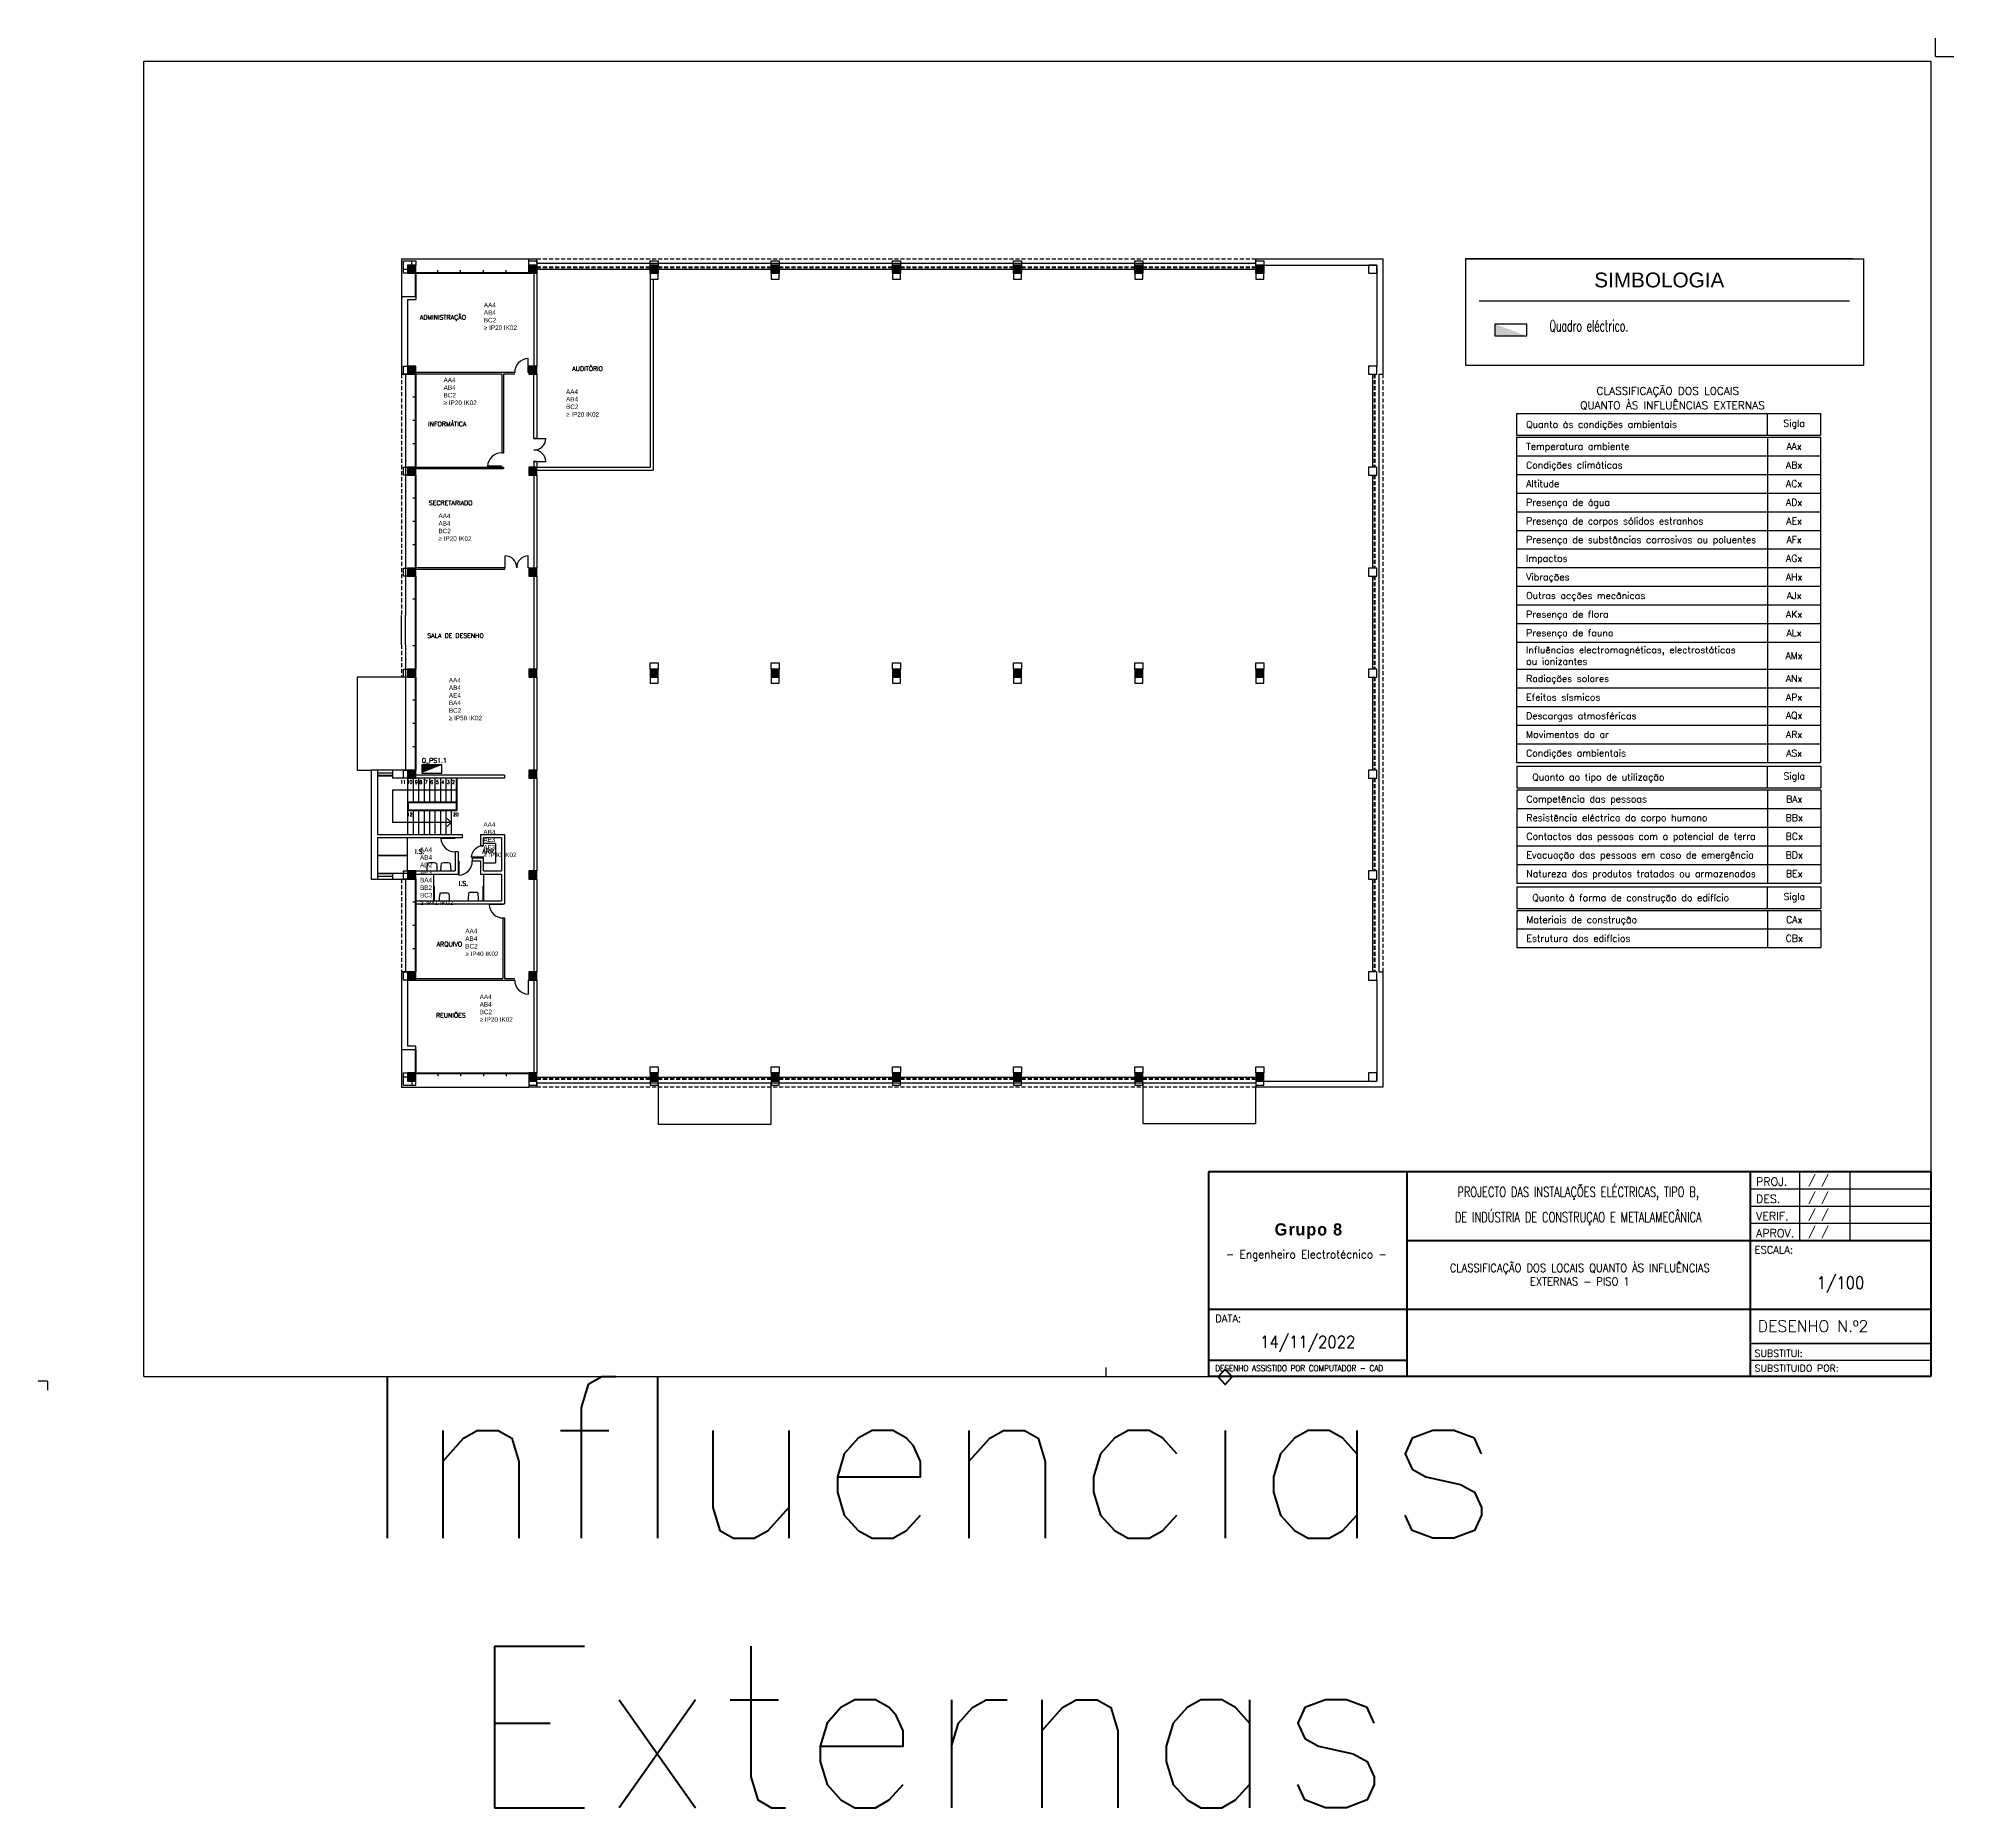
# Model space of a CAD drawing. Extents: x -9 to 600, y -23 to 65.
# Drawn here: x 119.8 to 214.6, y -23 to 64.6 of the extents above; entities that cross this region are included whole.
import ezdxf
from ezdxf.enums import TextEntityAlignment as Align

# ---------------------------------------------------------------- set-up
doc = ezdxf.new("R2010")
doc.units = 0
doc.header["$LTSCALE"] = 0.8
doc.header["$MEASUREMENT"] = 0
doc.linetypes.add('HIDDEN', pattern=[0.375, 0.25, -0.125])
doc.layers.get('0').update_dxf_attribs({"color": 3, "linetype": 'CONTINUOUS'})
for name, color, linetype in [('Classificação influências externas', 6, 'CONTINUOUS'), ('Desenho base', 7, 'CONTINUOUS'), ('LEGENDA', 1, 'CONTINUOUS'), ('Quadros', 170, 'CONTINUOUS')]:
    doc.layers.add(name, color=color, linetype=linetype)
doc.styles.add('ARIAL', font='arial.ttf')
doc.styles.add('PEN', font='ROMANS.SHX', dxfattribs={"width": 0.7, "height": 1})
doc.styles.add('ROMANS', font='romans', dxfattribs={"width": 0.9})
doc.styles.get("Standard").update_dxf_attribs({"font": 'ROMANS'})

# ---------------------------------------------------------------- blocks, each defined once
blk = doc.blocks.new('PE')
for p, q in [((0, 0), (5, 0)), ((5, 0), (5, 100))]:
    blk.add_line(p, q)
blk.add_arc((0, 0), 100, 0, 87.134)
blk = doc.blocks.new('PD')
for p, q in [((-5, 0), (-5, 100)), ((0, 0), (-5, 0))]:
    blk.add_line(p, q)
blk.add_arc((0, 0), 100, 92.866, 180)
blk = doc.blocks.new('*X13')
at = {"color": 0}
for p, q in [((15.8, 29.801), (16.199, 30.2)), ((15.8, 29.871), (16.129, 30.2)), ((15.8, 29.942), (16.058, 30.2)), ((15.8, 30.013), (15.987, 30.2)), ((15.8, 30.084), (15.916, 30.2)), ((15.8, 30.154), (15.846, 30.2)), ((15.87, 29.8), (16.2, 30.13)), ((15.941, 29.8), (16.2, 30.059)), ((16.011, 29.8), (16.2, 29.989)), ((16.082, 29.8), (16.2, 29.918)), ((16.153, 29.8), (16.2, 29.847))]:
    blk.add_line(p, q, dxfattribs=at)
blk = doc.blocks.new('QUAD')
for p, q in [((0, 0), (0, 0.4)), ((0, 0.4), (1, 0.4)), ((1, 0), (0, 0)), ((1, 0.4), (1, 0))]:
    blk.add_line(p, q)
blk.add_solid([(0, 0.4), (1, 0.4), (1, 0), (1, 0.4)])
blk = doc.blocks.new('Folha A3')
at = {"color": 0}
for p, q in [((412, 289), (412, 293)), ((412, 289), (416, 289)), ((21, 288), (411, 288)), ((21, 1), (21, 288)), ((411, 288), (411, 1)), ((0, 0), (-2, 0)), ((0, 0), (0, -2)), ((21, 1), (411, 1)), ((231, 3), (231, 1))]:
    blk.add_line(p, q, dxfattribs=at)

msp = doc.modelspace()

# ---------------------------------------------------------------- linework, layer by layer
at = {"color": 0, "lineweight": 120}
for p, q in [((213.494, 8.462), (177.734, 8.462)), ((177.734, 8.462), (177.734, -1.678)), ((213.494, 8.462), (213.494, -1.678)), ((213.494, -1.678), (177.734, -1.678))]:
    msp.add_line(p, q, dxfattribs=at)
at = {"color": 0, "lineweight": 60}
for p, q in [((187.554, 8.462), (187.554, -1.678)), ((204.554, 8.462), (204.554, -1.678)), ((187.554, 5.062), (213.494, 5.062)), ((177.734, 1.662), (213.494, 1.662)), ((187.554, -0.888), (177.734, -0.888))]:
    msp.add_line(p, q, dxfattribs=at)
at = {"color": 0, "lineweight": 30}
for p, q in [((204.554, 7.612), (213.494, 7.612)), ((206.994, 8.462), (206.994, 5.062)), ((209.494, 8.462), (209.494, 5.062)), ((204.554, 6.762), (213.494, 6.762)), ((204.554, 5.91), (213.494, 5.91)), ((204.554, -0.038), (213.494, -0.038)), ((213.494, -0.888), (204.554, -0.888)), ((213.494, -0.038), (204.674, -0.038))]:
    msp.add_line(p, q, dxfattribs=at)
at = {"layer": 'Classificação influências externas', "color": 10}
for p, q in [((192.982, 45.99), (208.041, 45.99)), ((192.982, 45.99), (192.982, 44.924)), ((205.418, 44.924), (205.418, 45.99)), ((208.041, 45.99), (208.041, 44.924)), ((192.982, 44.924), (208.041, 44.924)), ((192.982, 44.828), (208.041, 44.828)), ((192.982, 44.828), (192.982, 28.722)), ((205.418, 44.828), (205.418, 28.722)), ((208.041, 44.828), (208.041, 28.722)), ((192.982, 43.905), (208.041, 43.905)), ((192.982, 42.982), (208.041, 42.982)), ((192.982, 42.059), (208.041, 42.059)), ((192.982, 41.136), (208.041, 41.136)), ((192.982, 40.213), (208.041, 40.213)), ((192.982, 39.29), (208.041, 39.29)), ((192.982, 38.367), (208.041, 38.367)), ((192.982, 37.444), (208.041, 37.444)), ((192.982, 36.521), (208.041, 36.521)), ((192.982, 35.598), (208.041, 35.598)), ((192.982, 34.675), (208.041, 34.675)), ((192.982, 33.337), (208.041, 33.337)), ((192.982, 32.414), (208.041, 32.414)), ((192.982, 31.491), (208.041, 31.491)), ((192.982, 30.568), (208.041, 30.568)), ((192.982, 29.645), (208.041, 29.645)), ((192.982, 28.722), (208.041, 28.722)), ((192.996, 28.531), (208.055, 28.531)), ((192.996, 28.531), (192.996, 27.464)), ((205.418, 27.464), (205.418, 28.531)), ((208.055, 28.531), (208.055, 27.464)), ((192.996, 27.464), (208.055, 27.464)), ((192.996, 27.368), (208.055, 27.368)), ((192.996, 27.368), (192.996, 22.753)), ((205.418, 27.368), (205.418, 22.753)), ((208.055, 27.368), (208.055, 22.753)), ((192.996, 26.445), (208.055, 26.445)), ((192.996, 25.522), (208.055, 25.522)), ((192.996, 24.599), (208.055, 24.599)), ((192.996, 23.676), (208.055, 23.676)), ((192.996, 22.753), (208.055, 22.753)), ((192.996, 22.562), (192.996, 21.495)), ((192.996, 22.562), (208.055, 22.562)), ((205.418, 21.495), (205.418, 22.562)), ((208.055, 22.562), (208.055, 21.495)), ((192.996, 21.495), (208.055, 21.495)), ((192.996, 21.4), (208.055, 21.4)), ((192.996, 21.4), (192.996, 19.554)), ((205.418, 21.4), (205.418, 19.554)), ((208.055, 21.4), (208.055, 19.554)), ((192.996, 20.477), (208.055, 20.477)), ((192.996, 19.554), (208.055, 19.554))]:
    msp.add_line(p, q, dxfattribs=at)
at = {"layer": 'Desenho base'}
for p, q in [((137.779, 53.648), (144.079, 53.648)), ((137.879, 52.948), (137.879, 53.548)), ((137.879, 53.548), (138.479, 53.548)), ((137.879, 53.148), (138.079, 53.148)), ((138.079, 53.348), (138.079, 52.948)), ((138.479, 53.348), (138.079, 53.348)), ((138.279, 53.348), (138.279, 53.548)), ((138.479, 53.548), (138.479, 53.348)), ((138.479, 52.948), (138.479, 53.348)), ((144.079, 53.648), (144.479, 53.648)), ((144.079, 53.348), (144.079, 53.648)), ((144.479, 53.348), (144.079, 53.348)), ((144.079, 53.348), (144.079, 52.948)), ((144.479, 53.448), (144.479, 53.648)), ((144.479, 53.448), (180.079, 53.448)), ((144.479, 52.948), (144.479, 53.348)), ((144.479, 53.148), (150.079, 53.148)), ((150.479, 53.348), (150.079, 53.348)), ((150.079, 53.348), (150.079, 52.948)), ((150.479, 52.948), (150.479, 53.348)), ((150.479, 53.148), (156.079, 53.148)), ((156.479, 53.348), (156.079, 53.348)), ((156.079, 53.348), (156.079, 52.948)), ((156.479, 52.948), (156.479, 53.348)), ((156.479, 53.148), (162.079, 53.148)), ((162.479, 53.348), (162.079, 53.348)), ((162.079, 53.348), (162.079, 52.948)), ((162.479, 52.948), (162.479, 53.348)), ((162.479, 53.148), (168.079, 53.148)), ((168.479, 53.348), (168.079, 53.348)), ((168.079, 53.348), (168.079, 52.948)), ((168.479, 52.948), (168.479, 53.348)), ((168.479, 53.148), (174.079, 53.148)), ((174.479, 53.348), (174.079, 53.348)), ((174.079, 53.348), (174.079, 52.948)), ((174.479, 52.948), (174.479, 53.348)), ((174.479, 53.148), (180.079, 53.148)), ((180.079, 53.648), (186.359, 53.648)), ((180.079, 53.448), (180.079, 53.648)), ((180.479, 53.348), (180.079, 53.348)), ((180.079, 53.348), (180.079, 52.948)), ((180.479, 53.348), (186.059, 53.348)), ((180.479, 52.948), (180.479, 53.348)), ((186.059, 53.348), (185.659, 53.348)), ((185.659, 53.348), (185.659, 52.948)), ((186.059, 53.348), (186.059, 48.348)), ((186.059, 52.948), (186.059, 53.348)), ((186.359, 53.648), (186.359, 47.948)), ((190.464, 53.648), (190.464, 53.648)), ((190.464, 53.648), (210.173, 53.648)), ((209.641, 53.648, 0.002), (190.464, 53.648)), ((190.464, 53.648), (190.464, 48.389)), ((210.173, 53.648), (210.173, 53.648)), ((210.173, 48.389), (210.173, 53.648)), ((138.079, 52.948), (137.879, 52.948)), ((138.079, 52.948), (138.479, 52.948)), ((138.449, 52.948), (138.449, 51.798)), ((138.479, 52.978), (144.079, 52.978)), ((138.479, 52.948), (144.079, 52.948)), ((138.479, 52.948), (138.479, 51.798)), ((139.579, 52.948), (139.579, 53.098)), ((140.704, 52.948), (140.704, 53.098)), ((141.829, 52.948), (141.829, 53.098)), ((142.954, 52.948), (142.954, 53.098)), ((144.079, 52.948), (144.479, 52.948)), ((144.329, 52.948), (144.329, 48.348)), ((144.479, 52.948), (144.479, 48.348)), ((150.079, 52.948), (150.479, 52.948)), ((150.079, 52.648), (150.079, 43.348)), ((150.229, 52.648), (150.229, 43.198)), ((156.079, 52.948), (156.479, 52.948)), ((162.079, 52.948), (162.479, 52.948)), ((168.079, 52.948), (168.479, 52.948)), ((174.079, 52.948), (174.479, 52.948)), ((180.079, 52.948), (180.479, 52.948)), ((185.659, 52.948), (186.059, 52.948)), ((137.779, 51.798), (137.779, 47.948)), ((137.779, 51.798), (138.479, 51.798)), ((138.079, 51.648), (138.479, 51.648)), ((138.079, 51.648), (138.079, 48.348)), ((138.479, 51.798), (138.479, 51.648)), ((191.141, 51.571, 0.001), (209.478, 51.571, 0.001)), ((190.464, 48.389), (210.173, 48.389)), ((137.779, 47.948), (138.079, 47.948)), ((137.979, 47.948), (137.979, 36.004)), ((138.479, 48.348), (138.079, 48.348)), ((138.079, 48.348), (138.079, 47.948)), ((138.079, 47.948), (138.479, 47.948)), ((138.449, 47.948), (138.449, 43.348)), ((138.479, 47.948), (138.479, 48.348)), ((138.479, 47.948), (138.479, 43.348)), ((144.479, 48.348), (144.079, 48.348)), ((144.079, 48.348), (144.079, 47.948)), ((144.079, 47.948), (144.479, 47.948)), ((144.33, 44.758), (144.329, 47.948)), ((144.479, 47.948), (144.479, 48.348)), ((144.479, 47.948), (144.479, 44.758)), ((186.059, 48.348), (185.659, 48.348)), ((185.659, 48.348), (185.659, 47.948)), ((185.659, 47.948), (186.059, 47.948)), ((185.859, 47.948), (185.859, 43.348)), ((186.059, 47.948), (186.059, 48.348)), ((186.159, 47.948), (186.159, 18.348)), ((186.159, 47.948), (186.359, 47.948)), ((138.479, 46.798), (138.33, 46.798)), ((138.479, 45.648), (138.33, 45.648)), ((144.479, 44.758), (144.33, 44.758)), ((138.479, 44.498), (138.33, 44.498)), ((142.749, 44.048), (142.829, 44.048)), ((138.479, 43.348), (138.079, 43.348)), ((138.079, 43.348), (138.079, 42.948)), ((138.079, 42.948), (138.479, 42.948)), ((138.449, 42.948), (138.449, 38.348)), ((138.479, 43.348), (142.829, 43.348)), ((138.479, 42.948), (138.479, 43.348)), ((138.479, 43.268), (142.829, 43.268)), ((138.479, 42.948), (138.479, 38.348)), ((144.479, 43.348), (144.079, 43.348)), ((144.079, 43.348), (144.079, 42.948)), ((144.079, 43.348), (144.329, 43.348)), ((144.079, 42.948), (144.479, 42.948)), ((144.329, 42.948), (144.329, 38.348)), ((144.329, 42.948), (144.329, 42.916)), ((144.479, 43.618), (144.33, 43.618)), ((144.33, 43.618), (144.33, 43.348)), ((144.479, 43.618), (144.479, 43.348)), ((144.479, 42.948), (144.479, 43.348)), ((144.479, 43.348), (150.079, 43.348)), ((144.479, 43.198), (150.229, 43.198)), ((144.479, 42.948), (144.479, 38.348)), ((186.059, 43.348), (185.659, 43.348)), ((185.659, 43.348), (185.659, 42.948)), ((185.659, 42.948), (186.059, 42.948)), ((185.859, 42.948), (185.859, 38.348)), ((186.059, 42.948), (186.059, 43.348)), ((138.479, 41.798), (138.33, 41.798)), ((138.479, 40.648), (138.33, 40.648)), ((138.479, 39.498), (138.33, 39.498)), ((138.479, 38.348), (138.079, 38.348)), ((138.079, 38.348), (138.079, 37.948)), ((138.079, 37.948), (138.479, 37.948)), ((138.449, 37.948), (138.449, 36.004)), ((142.879, 38.358), (138.479, 38.358)), ((138.479, 37.948), (138.479, 38.348)), ((142.879, 38.278), (138.479, 38.278)), ((138.479, 37.948), (138.479, 36.004)), ((142.879, 38.358), (142.879, 38.278)), ((144.079, 38.358), (144.079, 38.278)), ((144.479, 38.348), (144.079, 38.348)), ((144.079, 38.348), (144.079, 37.948)), ((144.079, 37.948), (144.479, 37.948)), ((144.329, 37.948), (144.329, 33.348)), ((144.479, 37.948), (144.479, 38.348)), ((144.479, 37.948), (144.479, 33.348)), ((186.059, 38.348), (185.659, 38.348)), ((185.659, 38.348), (185.659, 37.948)), ((185.659, 37.948), (186.059, 37.948)), ((185.859, 37.948), (185.859, 33.348)), ((186.059, 37.948), (186.059, 38.348)), ((138.479, 36.798), (138.33, 36.798)), ((137.779, 34.54), (137.779, 36.004)), ((137.979, 34.54), (137.979, 36.004)), ((138.449, 36.004), (138.449, 34.54)), ((138.479, 36.004), (138.479, 34.54)), ((137.979, 34.54), (137.979, 28.348)), ((138.479, 34.498), (138.33, 34.498)), ((138.449, 34.54), (138.449, 33.348)), ((138.479, 34.54), (138.479, 33.348)), ((138.479, 33.348), (138.079, 33.348)), ((138.079, 33.348), (138.079, 32.948)), ((138.479, 32.948), (138.479, 33.348)), ((144.479, 33.348), (144.079, 33.348)), ((144.079, 33.348), (144.079, 32.948)), ((144.479, 32.948), (144.479, 33.348)), ((150.479, 33.348), (150.079, 33.348)), ((150.079, 33.348), (150.079, 32.948)), ((150.479, 32.948), (150.479, 33.348)), ((156.479, 33.348), (156.079, 33.348)), ((156.079, 33.348), (156.079, 32.948)), ((156.479, 32.948), (156.479, 33.348)), ((162.479, 33.348), (162.079, 33.348)), ((162.079, 33.348), (162.079, 32.948)), ((162.479, 32.948), (162.479, 33.348)), ((168.479, 33.348), (168.079, 33.348)), ((168.079, 33.348), (168.079, 32.948)), ((168.479, 32.948), (168.479, 33.348)), ((174.479, 33.348), (174.079, 33.348)), ((174.079, 33.348), (174.079, 32.948)), ((174.479, 32.948), (174.479, 33.348)), ((180.479, 33.348), (180.079, 33.348)), ((180.079, 33.348), (180.079, 32.948)), ((180.479, 32.948), (180.479, 33.348)), ((186.059, 33.348), (185.659, 33.348)), ((185.659, 33.348), (185.659, 32.948)), ((186.059, 32.948), (186.059, 33.348)), ((135.579, 32.948), (135.579, 28.348)), ((137.979, 32.948), (135.579, 32.948)), ((138.079, 32.948), (138.479, 32.948)), ((138.449, 32.948), (138.449, 28.348)), ((138.479, 32.948), (138.479, 28.348)), ((144.079, 32.948), (144.479, 32.948)), ((144.329, 32.948), (144.329, 28.348)), ((144.479, 32.948), (144.479, 28.348)), ((150.079, 32.948), (150.479, 32.948)), ((156.079, 32.948), (156.479, 32.948)), ((162.079, 32.948), (162.479, 32.948)), ((168.079, 32.948), (168.479, 32.948)), ((174.079, 32.948), (174.479, 32.948)), ((180.079, 32.948), (180.479, 32.948)), ((185.659, 32.948), (186.059, 32.948)), ((185.859, 32.948), (185.859, 28.348)), ((138.479, 31.798), (138.33, 31.798)), ((138.479, 30.648), (138.33, 30.648)), ((138.479, 29.498), (138.33, 29.498)), ((135.579, 28.348), (136.279, 28.348)), ((136.579, 28.348), (136.279, 28.348)), ((136.279, 28.348), (136.279, 22.948)), ((137.329, 28.348), (136.579, 28.348)), ((136.579, 28.348), (136.579, 25.148)), ((137.329, 28.198), (136.579, 28.198)), ((137.329, 28.078), (136.579, 28.078)), ((137.329, 28.048), (136.579, 28.048)), ((137.329, 28.348), (137.329, 27.948)), ((138.079, 28.348), (137.329, 28.348)), ((138.079, 27.948), (137.329, 27.948)), ((138.479, 28.348), (138.079, 28.348)), ((138.079, 28.348), (138.079, 27.948)), ((138.079, 27.948), (138.079, 26.748)), ((138.079, 27.948), (138.479, 27.948)), ((138.349, 27.948), (138.349, 26.748)), ((138.479, 27.948), (138.479, 28.348)), ((142.879, 28.098), (138.479, 28.098)), ((142.879, 27.948), (138.479, 27.948)), ((138.619, 27.948), (138.619, 26.748)), ((138.889, 27.948), (138.889, 26.748)), ((139.159, 27.948), (139.159, 26.748)), ((139.429, 27.948), (139.429, 26.748)), ((139.699, 27.948), (139.699, 26.748)), ((139.969, 27.948), (139.969, 26.748)), ((140.239, 27.948), (140.239, 26.748)), ((140.479, 27.948), (140.479, 26.378)), ((140.509, 27.948), (140.509, 26.348)), ((142.879, 28.098), (142.879, 27.948)), ((144.479, 28.348), (144.079, 28.348)), ((144.079, 28.348), (144.079, 27.948)), ((144.079, 27.948), (144.479, 27.948)), ((144.329, 27.948), (144.329, 23.348)), ((144.479, 27.948), (144.479, 28.348)), ((144.479, 27.948), (144.479, 23.348)), ((186.059, 28.348), (185.659, 28.348)), ((185.659, 28.348), (185.659, 27.948)), ((185.659, 27.948), (186.059, 27.948)), ((185.859, 27.948), (185.859, 23.348)), ((186.059, 27.948), (186.059, 28.348)), ((140.479, 27.348), (137.329, 27.348)), ((137.329, 27.348), (137.329, 25.748)), ((138.079, 26.748), (138.079, 26.348)), ((140.479, 26.748), (138.079, 26.748)), ((138.109, 26.718), (138.109, 26.378)), ((140.479, 26.718), (138.109, 26.718)), ((140.239, 25.748), (137.329, 25.748)), ((138.079, 26.348), (138.079, 25.148)), ((138.079, 26.348), (140.509, 26.348)), ((138.109, 26.378), (140.479, 26.378)), ((138.349, 26.348), (138.349, 25.148)), ((138.619, 26.348), (138.619, 25.148)), ((138.889, 26.348), (138.889, 25.148)), ((139.159, 26.348), (139.159, 25.148)), ((139.429, 26.348), (139.429, 25.148)), ((139.699, 26.348), (139.699, 25.148)), ((139.969, 26.348), (139.969, 25.148)), ((140.239, 25.748), (140.039, 25.948)), ((140.239, 25.748), (140.039, 25.548)), ((140.239, 26.348), (140.239, 25.148)), ((136.579, 25.148), (140.779, 25.148)), ((140.779, 24.998), (136.579, 24.998)), ((136.579, 24.998), (136.579, 22.948)), ((138.079, 23.348), (138.079, 24.998)), ((140.779, 25.148), (140.779, 24.998)), ((141.679, 25.148), (142.879, 25.148)), ((141.679, 25.148), (141.679, 24.598)), ((141.829, 24.598), (141.829, 24.998)), ((142.729, 24.998), (141.829, 24.998)), ((142.429, 24.708), (141.829, 24.708)), ((142.429, 24.708), (142.429, 23.748)), ((142.729, 24.998), (142.729, 23.348)), ((142.879, 25.148), (142.879, 21.723)), ((136.579, 24.138), (138.079, 24.138)), ((136.579, 24.108), (138.079, 24.108)), ((140.579, 24.298), (140.429, 24.298)), ((140.429, 24.298), (140.429, 23.348)), ((140.579, 24.298), (140.579, 23.198)), ((141.279, 23.998), (141.279, 23.848)), ((141.279, 23.998), (141.829, 23.998)), ((141.279, 23.848), (141.679, 23.848)), ((141.679, 24.598), (141.829, 24.598)), ((141.679, 23.848), (141.679, 23.198)), ((141.829, 23.348), (141.829, 23.998)), ((141.829, 23.748), (142.429, 23.748)), ((136.279, 22.948), (136.579, 22.948)), ((136.579, 23.248), (137.329, 23.248)), ((136.579, 23.218), (137.329, 23.218)), ((136.579, 23.098), (137.329, 23.098)), ((136.579, 22.948), (137.329, 22.948)), ((137.329, 23.248), (137.329, 22.948)), ((137.329, 23.248), (138.079, 23.248)), ((137.329, 22.948), (138.079, 22.948)), ((137.979, 22.948), (137.979, 18.348)), ((138.479, 23.348), (138.079, 23.348)), ((138.079, 23.348), (138.079, 22.948)), ((138.079, 22.948), (138.479, 22.948)), ((138.449, 22.948), (138.449, 18.348)), ((138.479, 23.348), (140.429, 23.348)), ((138.479, 22.948), (138.479, 23.348)), ((138.479, 23.198), (140.579, 23.198)), ((138.479, 22.948), (138.479, 18.348)), ((139.379, 21.873), (139.379, 23.198)), ((141.679, 23.198), (142.729, 23.198)), ((141.829, 23.348), (142.729, 23.348)), ((141.829, 23.198), (141.829, 21.873)), ((142.729, 23.198), (142.729, 21.873)), ((144.479, 23.348), (144.079, 23.348)), ((144.079, 23.348), (144.079, 22.948)), ((144.079, 22.948), (144.479, 22.948)), ((144.329, 22.948), (144.329, 18.348)), ((144.479, 22.948), (144.479, 23.348)), ((144.479, 22.948), (144.479, 18.348)), ((186.059, 23.348), (185.659, 23.348)), ((185.659, 23.348), (185.659, 22.948)), ((185.659, 22.948), (186.059, 22.948)), ((185.859, 22.948), (185.859, 18.348)), ((186.059, 22.948), (186.059, 23.348)), ((138.479, 21.873), (142.729, 21.873)), ((139.379, 22.598), (139.409, 22.598)), ((139.409, 21.873), (139.409, 22.598)), ((141.799, 22.598), (141.829, 22.598)), ((141.799, 22.598), (141.799, 21.873)), ((138.479, 21.798), (138.33, 21.798)), ((138.479, 21.723), (142.879, 21.723)), ((142.799, 21.023), (142.879, 21.023)), ((138.479, 20.648), (138.33, 20.648)), ((138.479, 19.498), (138.33, 19.498)), ((137.779, 18.348), (137.779, 14.498)), ((138.079, 18.348), (137.779, 18.348)), ((138.479, 18.348), (138.079, 18.348)), ((138.079, 18.348), (138.079, 17.948)), ((138.479, 17.948), (138.479, 18.348)), ((144.479, 18.348), (144.079, 18.348)), ((144.079, 18.348), (144.079, 17.948)), ((144.479, 17.948), (144.479, 18.348)), ((186.059, 18.348), (185.659, 18.348)), ((185.659, 18.348), (185.659, 17.948)), ((186.059, 17.948), (186.059, 18.348)), ((186.159, 18.348), (186.359, 18.348)), ((186.359, 18.348), (186.359, 12.648)), ((138.079, 17.948), (138.079, 14.678)), ((138.079, 17.948), (138.479, 17.948)), ((144.079, 17.948), (144.479, 17.948)), ((144.329, 17.948), (144.329, 13.348)), ((144.479, 17.948), (144.479, 13.348)), ((185.659, 17.948), (186.059, 17.948)), ((186.059, 17.948), (186.059, 12.948)), ((137.779, 14.498), (137.779, 12.648)), ((138.449, 14.498), (137.779, 14.498)), ((138.479, 14.678), (138.079, 14.678)), ((138.449, 14.498), (138.449, 13.348)), ((138.479, 14.498), (138.479, 14.678)), ((138.479, 14.498), (138.479, 13.348)), ((137.879, 13.348), (138.079, 13.348)), ((137.879, 12.748), (137.879, 13.348)), ((138.479, 13.348), (138.079, 13.348)), ((138.079, 13.348), (138.079, 12.948)), ((138.479, 13.348), (144.079, 13.348)), ((138.479, 12.948), (138.479, 13.348)), ((138.479, 13.318), (144.079, 13.318)), ((139.579, 13.348), (139.579, 13.198)), ((140.704, 13.348), (140.704, 13.198)), ((141.829, 13.348), (141.829, 13.198)), ((142.954, 13.348), (142.954, 13.198)), ((144.479, 13.348), (144.079, 13.348)), ((144.079, 13.348), (144.079, 12.948)), ((144.479, 12.948), (144.479, 13.348)), ((150.479, 13.348), (150.079, 13.348)), ((150.079, 13.348), (150.079, 12.948)), ((150.479, 12.948), (150.479, 13.348)), ((156.479, 13.348), (156.079, 13.348)), ((156.079, 13.348), (156.079, 12.948)), ((156.479, 12.948), (156.479, 13.348)), ((162.479, 13.348), (162.079, 13.348)), ((162.079, 13.348), (162.079, 12.948)), ((162.479, 12.948), (162.479, 13.348)), ((168.479, 13.348), (168.079, 13.348)), ((168.079, 13.348), (168.079, 12.948)), ((168.479, 12.948), (168.479, 13.348)), ((174.479, 13.348), (174.079, 13.348)), ((174.079, 13.348), (174.079, 12.948)), ((174.479, 12.948), (174.479, 13.348)), ((180.479, 13.348), (180.079, 13.348)), ((180.079, 13.348), (180.079, 12.948)), ((180.479, 12.948), (180.479, 13.348)), ((186.059, 13.348), (185.659, 13.348)), ((185.659, 13.348), (185.659, 12.948)), ((186.059, 12.948), (186.059, 13.348)), ((137.779, 12.648), (144.079, 12.648)), ((138.079, 13.148), (137.879, 13.148)), ((137.879, 12.748), (138.479, 12.748)), ((138.079, 12.948), (138.479, 12.948)), ((138.279, 12.948), (138.279, 12.748)), ((138.479, 12.748), (138.479, 12.948)), ((144.079, 12.948), (144.079, 12.648)), ((144.079, 12.948), (144.479, 12.948)), ((144.479, 12.648), (144.079, 12.648)), ((144.479, 13.148), (150.079, 13.148)), ((180.079, 12.848), (144.479, 12.848)), ((144.479, 12.848), (144.479, 12.648)), ((150.079, 12.948), (150.479, 12.948)), ((150.479, 13.148), (156.079, 13.148)), ((150.479, 12.848), (150.479, 10.818)), ((156.079, 12.948), (156.479, 12.948)), ((156.079, 10.818), (156.079, 12.848)), ((156.479, 13.148), (162.079, 13.148)), ((162.079, 12.948), (162.479, 12.948)), ((162.479, 13.148), (168.079, 13.148)), ((168.079, 12.948), (168.479, 12.948)), ((168.479, 13.148), (174.079, 13.148)), ((174.079, 12.948), (174.479, 12.948)), ((174.479, 13.148), (180.079, 13.148)), ((174.479, 12.848), (174.479, 10.848)), ((180.079, 12.948), (180.479, 12.948)), ((180.079, 12.848), (180.079, 12.648)), ((180.079, 10.848), (180.079, 12.648)), ((186.359, 12.648), (180.079, 12.648)), ((180.479, 12.948), (186.059, 12.948)), ((185.659, 12.948), (186.059, 12.948)), ((150.479, 10.818), (156.079, 10.818)), ((174.479, 10.848), (180.079, 10.848))]:
    msp.add_line(p, q, dxfattribs=at)
at = {"layer": 'Desenho base', "linetype": 'Continuous'}
for p, q in [((137.779, 53.648), (137.779, 51.798)), ((143.379, 48.028), (138.479, 48.028)), ((142.749, 47.948), (138.479, 47.948)), ((142.749, 47.948), (142.749, 44.048)), ((143.379, 47.948), (142.829, 47.948)), ((142.829, 47.948), (142.829, 44.048)), ((142.829, 43.348), (142.829, 43.268)), ((142.799, 21.023), (142.799, 18.028)), ((142.879, 21.023), (142.879, 18.028)), ((138.479, 18.028), (142.799, 18.028)), ((142.879, 18.028), (143.379, 18.028)), ((138.479, 17.948), (143.379, 17.948))]:
    msp.add_line(p, q, dxfattribs=at)
at = {"layer": 'Desenho base', "linetype": 'HIDDEN'}
for p, q in [((144.479, 53.648), (180.079, 53.648)), ((144.479, 53.258), (150.079, 53.258)), ((144.479, 53.228), (150.079, 53.228)), ((150.479, 53.258), (156.079, 53.258)), ((150.479, 53.228), (156.079, 53.228)), ((156.479, 53.258), (162.079, 53.258)), ((156.479, 53.228), (162.079, 53.228)), ((162.479, 53.258), (168.079, 53.258)), ((162.479, 53.228), (168.079, 53.228)), ((168.479, 53.258), (174.079, 53.258)), ((168.479, 53.228), (174.079, 53.228)), ((174.479, 53.258), (180.079, 53.258)), ((174.479, 53.228), (180.079, 53.228)), ((137.779, 47.948), (137.779, 36.004)), ((185.939, 47.948), (185.939, 43.348)), ((185.969, 47.948), (185.969, 43.348)), ((186.359, 47.948), (186.359, 18.348)), ((185.939, 42.948), (185.939, 38.348)), ((185.969, 42.948), (185.969, 38.348)), ((185.939, 37.948), (185.939, 33.348)), ((185.969, 37.948), (185.969, 33.348)), ((137.779, 34.54), (137.779, 32.948)), ((185.939, 32.948), (185.939, 28.348)), ((185.969, 32.948), (185.969, 28.348)), ((185.939, 27.948), (185.939, 23.348)), ((185.969, 27.948), (185.969, 23.348)), ((137.779, 22.948), (137.779, 18.348)), ((185.939, 22.948), (185.939, 18.348)), ((185.969, 22.948), (185.969, 18.348)), ((144.479, 13.068), (150.079, 13.068)), ((144.479, 13.038), (150.079, 13.038)), ((180.079, 12.648), (144.479, 12.648)), ((150.479, 13.068), (156.079, 13.068)), ((150.479, 13.038), (156.079, 13.038)), ((156.479, 13.068), (162.079, 13.068)), ((156.479, 13.038), (162.079, 13.038)), ((162.479, 13.068), (168.079, 13.068)), ((162.479, 13.038), (168.079, 13.038)), ((168.479, 13.068), (174.079, 13.068)), ((168.479, 13.038), (174.079, 13.038)), ((174.479, 13.068), (180.079, 13.068)), ((174.479, 13.038), (180.079, 13.038))]:
    msp.add_line(p, q, dxfattribs=at)
at = {"layer": 'Desenho base'}
for points in [[(138.079, 52.948), (138.479, 52.948), (138.479, 53.348), (138.079, 53.348)], [(144.079, 53.348), (144.479, 53.348), (144.479, 52.948), (144.079, 52.948)], [(150.079, 53.348), (150.479, 53.348), (150.479, 52.948), (150.079, 52.948)], [(156.079, 53.348), (156.479, 53.348), (156.479, 52.948), (156.079, 52.948)], [(162.079, 53.348), (162.479, 53.348), (162.479, 52.948), (162.079, 52.948)], [(168.079, 53.348), (168.479, 53.348), (168.479, 52.948), (168.079, 52.948)], [(174.079, 53.348), (174.479, 53.348), (174.479, 52.948), (174.079, 52.948)], [(180.079, 53.348), (180.479, 53.348), (180.479, 52.948), (180.079, 52.948)], [(138.079, 47.948), (138.479, 47.948), (138.479, 48.348), (138.079, 48.348)], [(144.079, 47.948), (144.479, 47.948), (144.479, 48.348), (144.079, 48.348)], [(138.079, 42.948), (138.479, 42.948), (138.479, 43.348), (138.079, 43.348)], [(144.079, 42.948), (144.479, 42.948), (144.479, 43.348), (144.079, 43.348)], [(138.079, 37.948), (138.479, 37.948), (138.479, 38.348), (138.079, 38.348)], [(144.079, 37.948), (144.479, 37.948), (144.479, 38.348), (144.079, 38.348)], [(138.079, 32.948), (138.479, 32.948), (138.479, 33.348), (138.079, 33.348)], [(144.079, 32.948), (144.479, 32.948), (144.479, 33.348), (144.079, 33.348)], [(150.079, 32.948), (150.479, 32.948), (150.479, 33.348), (150.079, 33.348)], [(156.079, 32.948), (156.479, 32.948), (156.479, 33.348), (156.079, 33.348)], [(162.079, 32.948), (162.479, 32.948), (162.479, 33.348), (162.079, 33.348)], [(168.079, 32.948), (168.479, 32.948), (168.479, 33.348), (168.079, 33.348)], [(174.079, 32.948), (174.479, 32.948), (174.479, 33.348), (174.079, 33.348)], [(180.079, 32.948), (180.479, 32.948), (180.479, 33.348), (180.079, 33.348)], [(138.079, 27.948), (138.479, 27.948), (138.479, 28.348), (138.079, 28.348)], [(144.079, 27.948), (144.479, 27.948), (144.479, 28.348), (144.079, 28.348)], [(138.079, 22.948), (138.479, 22.948), (138.479, 23.348), (138.079, 23.348)], [(144.079, 22.948), (144.479, 22.948), (144.479, 23.348), (144.079, 23.348)], [(138.079, 17.948), (138.479, 17.948), (138.479, 18.348), (138.079, 18.348)], [(144.079, 17.948), (144.479, 17.948), (144.479, 18.348), (144.079, 18.348)], [(138.079, 12.948), (138.479, 12.948), (138.479, 13.348), (138.079, 13.348)], [(144.079, 12.948), (144.479, 12.948), (144.479, 13.348), (144.079, 13.348)], [(150.079, 12.948), (150.479, 12.948), (150.479, 13.348), (150.079, 13.348)], [(156.079, 12.948), (156.479, 12.948), (156.479, 13.348), (156.079, 13.348)], [(162.079, 12.948), (162.479, 12.948), (162.479, 13.348), (162.079, 13.348)], [(168.079, 12.948), (168.479, 12.948), (168.479, 13.348), (168.079, 13.348)], [(174.079, 12.948), (174.479, 12.948), (174.479, 13.348), (174.079, 13.348)], [(180.079, 12.948), (180.479, 12.948), (180.479, 13.348), (180.079, 13.348)]]:
    msp.add_lwpolyline(points, close=True, dxfattribs=at)
for points in [[(144.079, 53.348), (144.079, 53.548), (144.479, 53.548), (144.479, 53.348)], [(150.079, 53.348), (150.079, 53.548), (150.479, 53.548), (150.479, 53.348)], [(156.079, 53.348), (156.079, 53.548), (156.479, 53.548), (156.479, 53.348)], [(162.079, 53.348), (162.079, 53.548), (162.479, 53.548), (162.479, 53.348)], [(168.079, 53.348), (168.079, 53.548), (168.479, 53.548), (168.479, 53.348)], [(174.079, 53.348), (174.079, 53.548), (174.479, 53.548), (174.479, 53.348)], [(180.079, 53.348), (180.079, 53.548), (180.479, 53.548), (180.479, 53.348)], [(150.079, 52.948), (150.079, 52.648), (150.479, 52.648), (150.479, 52.948)], [(156.079, 52.948), (156.079, 52.648), (156.479, 52.648), (156.479, 52.948)], [(162.079, 52.948), (162.079, 52.648), (162.479, 52.648), (162.479, 52.948)], [(168.079, 52.948), (168.079, 52.648), (168.479, 52.648), (168.479, 52.948)], [(174.079, 52.948), (174.079, 52.648), (174.479, 52.648), (174.479, 52.948)], [(180.079, 52.948), (180.079, 52.648), (180.479, 52.648), (180.479, 52.948)], [(138.079, 47.948), (137.879, 47.948), (137.879, 48.348), (138.079, 48.348)], [(138.079, 42.948), (137.879, 42.948), (137.879, 43.348), (138.079, 43.348)], [(138.079, 37.948), (137.879, 37.948), (137.879, 38.348), (138.079, 38.348)], [(138.079, 32.948), (137.879, 32.948), (137.879, 33.348), (138.079, 33.348)], [(150.079, 33.348), (150.079, 33.648), (150.479, 33.648), (150.479, 33.348)], [(156.079, 33.348), (156.079, 33.648), (156.479, 33.648), (156.479, 33.348)], [(162.079, 33.348), (162.079, 33.648), (162.479, 33.648), (162.479, 33.348)], [(168.079, 33.348), (168.079, 33.648), (168.479, 33.648), (168.479, 33.348)], [(174.079, 33.348), (174.079, 33.648), (174.479, 33.648), (174.479, 33.348)], [(180.079, 33.348), (180.079, 33.648), (180.479, 33.648), (180.479, 33.348)], [(150.079, 32.948), (150.079, 32.648), (150.479, 32.648), (150.479, 32.948)], [(156.079, 32.948), (156.079, 32.648), (156.479, 32.648), (156.479, 32.948)], [(162.079, 32.948), (162.079, 32.648), (162.479, 32.648), (162.479, 32.948)], [(168.079, 32.948), (168.079, 32.648), (168.479, 32.648), (168.479, 32.948)], [(174.079, 32.948), (174.079, 32.648), (174.479, 32.648), (174.479, 32.948)], [(180.079, 32.948), (180.079, 32.648), (180.479, 32.648), (180.479, 32.948)], [(138.079, 27.948), (137.879, 27.948), (137.879, 28.348), (138.079, 28.348)], [(138.079, 22.948), (137.879, 22.948), (137.879, 23.348), (138.079, 23.348)], [(138.079, 17.948), (137.879, 17.948), (137.879, 18.348), (138.079, 18.348)], [(150.079, 13.348), (150.079, 13.648), (150.479, 13.648), (150.479, 13.348)], [(156.079, 13.348), (156.079, 13.648), (156.479, 13.648), (156.479, 13.348)], [(162.079, 13.348), (162.079, 13.648), (162.479, 13.648), (162.479, 13.348)], [(168.079, 13.348), (168.079, 13.648), (168.479, 13.648), (168.479, 13.348)], [(174.079, 13.348), (174.079, 13.648), (174.479, 13.648), (174.479, 13.348)], [(180.079, 13.348), (180.079, 13.648), (180.479, 13.648), (180.479, 13.348)], [(144.079, 12.948), (144.079, 12.748), (144.479, 12.748), (144.479, 12.948)], [(150.079, 12.948), (150.079, 12.748), (150.479, 12.748), (150.479, 12.948)], [(156.079, 12.948), (156.079, 12.748), (156.479, 12.748), (156.479, 12.948)], [(162.079, 12.948), (162.079, 12.748), (162.479, 12.748), (162.479, 12.948)], [(168.079, 12.948), (168.079, 12.748), (168.479, 12.748), (168.479, 12.948)], [(174.079, 12.948), (174.079, 12.748), (174.479, 12.748), (174.479, 12.948)], [(180.079, 12.948), (180.079, 12.748), (180.479, 12.748), (180.479, 12.948)]]:
    msp.add_lwpolyline(points, dxfattribs=at)
at = {"layer": 'Desenho base', "linetype": 'Continuous'}
for centre, radius, start, end in [((139.101, 23.689), 0.048, 96.9277, 171.6718), ((139.288, 22.148), 1.6, 83.0723, 96.9277), ((139.475, 23.689), 0.048, 8.3282, 83.0723), ((139.782, 23.689), 0.048, 96.9277, 171.6718), ((139.969, 22.148), 1.6, 83.0723, 96.9277), ((140.156, 23.689), 0.048, 8.3282, 83.0723), ((141.428, 23.348), 2.4, 171.6718, 180), ((137.148, 23.348), 2.4, 0, 8.3281), ((142.109, 23.348), 2.4, 171.6718, 180), ((137.829, 23.348), 2.4, 0, 8.3281), ((142.04, 21.856), 2.4, 171.6718, 180), ((139.712, 22.197), 0.048, 96.9277, 171.6718), ((139.9, 20.656), 1.6, 83.0723, 96.9277), ((140.087, 22.197), 0.048, 8.3282, 83.0723), ((137.76, 21.856), 2.4, 0, 8.3281), ((143.471, 21.89), 2.4, 171.6718, 180), ((141.144, 22.231), 0.048, 96.9277, 171.6718), ((141.331, 20.69), 1.6, 83.0723, 96.9277), ((141.518, 22.231), 0.048, 8.3282, 83.0723), ((139.191, 21.89), 2.4, 0, 8.3281)]:
    msp.add_arc(centre, radius, start, end, dxfattribs=at)
at = {"layer": 'Quadros', "elevation": -19.367}
msp.add_lwpolyline([(193.496, 49.836), (193.496, 50.428), (191.917, 50.428), (191.917, 49.836)], close=True, dxfattribs=at)
at = {"layer": 'Quadros'}
msp.add_solid([(191.917, 50.428, -19.367), (191.917, 49.836, -19.367), (193.496, 49.836, -19.367)], dxfattribs=at)

# ---------------------------------------------------------------- block references
at = {"layer": 'Desenho base'}
for name, p, xscale, yscale, zscale in [('Folha A3', (120.246, -1.905), 0.2268822454281782, 0.2268822454281782, 0.2268822454281782), ('PD', (144.079, 48.022), 0.006999999999999999, 0.006999999999999999, 0.006999999999999999), ('PE', (142.879, 38.358), 0.006, 0.006, 0.006), ('PD', (144.079, 38.358), 0.006, 0.006, 0.006)]:
    msp.add_blockref(name, p, dxfattribs=dict(at, xscale=xscale, yscale=yscale, zscale=zscale))
for p in [(122.279, 23.148), (128.279, 23.148), (134.279, 23.148), (140.279, 23.148), (146.279, 23.148), (152.279, 23.148), (158.279, 23.148), (164.279, 23.148), (122.279, 18.148), (128.279, 18.148), (122.279, 13.148), (128.279, 13.148), (122.279, 8.148), (128.279, 8.148), (122.279, 3.148), (128.279, 3.148), (134.279, 3.148), (140.279, 3.148), (146.279, 3.148), (152.279, 3.148), (158.279, 3.148), (164.279, 3.148), (122.279, -1.852), (128.279, -1.852), (122.279, -6.852), (128.279, -6.852), (122.279, -11.852), (128.279, -11.852), (122.279, -16.852), (128.279, -16.852), (134.279, -16.852), (140.279, -16.852), (146.279, -16.852), (152.279, -16.852), (158.279, -16.852), (164.279, -16.852)]:
    msp.add_blockref('*X13', p, dxfattribs=at)
for name, p, xscale, yscale, zscale, rotation in [('PE', (144.33, 44.79), 0.006000000000000227, 0.006000000000000227, 0.006000000000000227, 270), ('PE', (142.726, 43.348), 0.006999999999999999, 0.006999999999999999, 0.006999999999999999, 90), ('PD', (144.33, 43.59), 0.006000000000000227, 0.006000000000000227, 0.006000000000000227, 270), ('PD', (140.418, 24.998), 0.006999999999999999, 0.006999999999999999, 0.006999999999999999, 90), ('PD', (140.579, 23.838), 0.006999999999999999, 0.006999999999999999, 0.006999999999999999, 180), ('PE', (141.829, 23.998), 0.006, 0.006, 0.006, 90), ('PD', (142.809, 21.723), 0.006999999999999999, 0.006999999999999999, 0.006999999999999999, 90), ('PE', (144.079, 17.948), 0.006999999999999999, 0.006999999999999999, 0.006999999999999999, 180)]:
    msp.add_blockref(name, p, dxfattribs=dict(at, xscale=xscale, yscale=yscale, zscale=zscale, rotation=rotation))
at = {"layer": 'Quadros', "ltscale": 0.5, "xscale": -1, "rotation": 359.9999999999873}
msp.add_blockref('QUAD', (139.779, 28.198), dxfattribs=at)

# ---------------------------------------------------------------- texts
at = {"color": 0, "linetype": 'Continuous', "lineweight": 20, "style": 'ROMANS'}
for s, p in [('PROJ.', (204.844, 7.769)), ('DES.', (204.844, 6.912)), ('VERIF.', (204.844, 6.065)), ('APROV.', (204.844, 5.217))]:
    msp.add_text(s, height=0.4, dxfattribs=at).set_placement(p)
at = {"color": 0, "lineweight": 20, "style": 'ROMANS'}
for s, height, p in [(' / /', 0.4, (207.148, 7.861)), (' / /', 0.4, (207.148, 7.011)), (' / /', 0.4, (207.148, 6.159)), (' / /', 0.4, (207.148, 5.309)), ('ESCALA:', 0.36, (204.772, 4.414)), ('DATA:', 0.36, (178.068, 1.014)), ('DESENHO N.º2 ', 0.57, (204.928, 0.527)), ('SUBSTITUI:', 0.34, (204.772, -0.697)), ('SUBSTITUIDO POR:', 0.34, (204.772, -1.437))]:
    msp.add_text(s, height=height, dxfattribs=at).set_placement(p)
at = {"color": 0, "lineweight": 20, "style": 'ROMANS', "width": 0.757635}
msp.add_text('DESENHO ASSISTIDO POR COMPUTADOR - CAD', height=0.304, dxfattribs=at).set_placement((178.068, -1.42), (186.382, -1.42), align=Align.FIT)
at = {"char_height": 0.225, "attachment_point": 1}
for s, heights, insert in [('{\\fArial|b0|i0|c0|p34;\\C215;\\c10507177;AA4\\PAB4\\PBC2\\C256;\\P\\C7;≥\\C256; IP20 IK02}', [2.579], (141.852, 51.483)), ('{\\fArial|b0|i0|c0|p34;\\C215;\\c10507177;AA4\\PAB4\\PBC2\\C256;\\P\\C7;≥\\C256; IP20 IK02}', [2.579], (139.859, 47.768)), ('{\\fArial|b0|i0|c0|p34;\\C215;\\c10507177;AA4\\PAB4\\PBC2\\C256;\\P\\C7;≥\\C256; IP20 IK02}', [2.579], (145.92, 47.192)), ('{\\fArial|b0|i0|c0|p34;\\C215;\\c10507177;AA4\\PAB4\\PBC2\\C256;\\P\\C7;≥\\C256; IP20 IK02}', [2.579], (139.605, 41.045)), ('{\\fArial|b0|i0|c0|p34;\\C215;\\c10507177;AA4\\PAB4\\PAE4\\PBA4\\PBC2\\C256;\\P\\C7;≥\\C256; IP50 IK02}', [3.503], (140.122, 32.909)), ('{\\fArial|b0|i0|c0|p34;\\C215;\\c10507177;AA4\\PAB4\\PAE3\\PAF3\\C256;\\P\\C7;≥\\C256; IP40 IK02}', [2.579], (141.829, 25.76)), ('{\\fArial|b0|i0|c0|p34;\\C215;\\c10507177;AA4\\PAB4\\PAD2\\PAE3\\PBA4\\PBB2\\PBC3\\P\\C7;≥\\C256; IP41 IK02}', [3.277], (138.693, 24.512)), ('{\\fArial|b0|i0|c0|p34;\\C215;\\c10507177;AA4\\PAB4\\PBC2\\C256;\\P\\C7;≥\\C256; IP40 IK02}', [2.579], (140.934, 20.485)), ('{\\fArial|b0|i0|c0|p34;\\C215;\\c10507177;AA4\\PAB4\\PBC2\\C256;\\P\\C7;≥\\C256; IP20 IK02}', [2.579], (141.645, 17.233))]:
    msp.add_mtext_dynamic_manual_height_columns(s, width=1.88787, gutter_width=1, heights=heights, dxfattribs=dict(at, insert=insert))
at = {"color": 0, "linetype": 'HIDDEN', "lineweight": 20, "insert": (196.037, 6.762), "char_height": 0.5, "width": 17.03517, "attachment_point": 5, "line_spacing_factor": 1.5, "style": 'ROMANS'}
msp.add_mtext('\\pxt28;{\\W0.71;PROJECTO DAS INSTALAÇÕES ELÉCTRICAS, TIPO B,\\PDE INDÚSTRIA DE CONSTRUÇAO E METALAMECÂNICA}', dxfattribs=at)
at = {"color": 7, "lineweight": 20, "attachment_point": 5, "style": 'ROMANS'}
for s, insert, char_height, width in [('\\pxt23;CLASSIFICAÇÃO DOS LOCAIS QUANTO ÀS INFLUÊNCIAS EXTERNAS - PISO 1', (196.114, 3.362), 0.4, 16.6992), ('14/11/2022', (182.644, -0.067), 0.6, 9.82)]:
    msp.add_mtext(s, dxfattribs=dict(at, insert=insert, char_height=char_height, width=width))
at = {"color": 0, "lineweight": 20, "insert": (209.024, 2.867), "char_height": 0.6, "width": 8.94, "attachment_point": 5, "style": 'ROMANS'}
msp.add_mtext('1/100', dxfattribs=at)
at = {"layer": 'Classificação influências externas'}
for s, p in [('QUANTO ÀS INFLUÊNCIAS EXTERNAS', (196.131, 46.215)), ('CLASSIFICAÇÃO DOS LOCAIS', (196.946, 46.926))]:
    msp.add_text(s, height=0.38219, dxfattribs=at).set_placement(p)
at = {"layer": 'Classificação influências externas', "color": 6}
for s, p in [('Quanto às condições ambientais', (193.46, 45.289)), ('Quanto ao tipo de utilização', (193.764, 27.829)), ('Quanto à forma de construção do edifício', (193.764, 21.86))]:
    msp.add_text(s, height=0.33632, dxfattribs=at).set_placement(p)
at = {"layer": 'Classificação influências externas', "color": 7}
for s, height, p in [('Temperatura ambiente', 0.33632, (193.46, 44.199)), ('Condições climáticas', 0.33632, (193.46, 43.276)), ('Altitude', 0.3363, (193.46, 42.353)), ('Presença de água', 0.33632, (193.46, 41.43)), ('Presença de corpos sólidos estranhos', 0.33632, (193.46, 40.507)), ('Presença de substâncias corrosivas ou poluentes', 0.33632, (193.46, 39.584)), ('Impactos', 0.3363, (193.46, 38.661)), ('Vibrações', 0.3363, (193.46, 37.738)), ('Outras acções mecânicas', 0.33632, (193.46, 36.815)), ('Presença de flora', 0.33632, (193.46, 35.892)), ('Presença de fauna', 0.33632, (193.46, 34.969)), ('Influências electromagnéticas, electrostáticas ', 0.33632, (193.46, 34.128)), ('ou ionizantes', 0.33632, (193.46, 33.554)), ('Radiações solares', 0.33632, (193.46, 32.708)), ('Efeitos sísmicos', 0.33632, (193.46, 31.785)), ('Descargas atmosféricas', 0.33632, (193.46, 30.862)), ('Movimentos do ar', 0.33632, (193.46, 29.939)), ('Condições ambientais', 0.33632, (193.46, 29.016)), ('Competência das pessoas', 0.33632, (193.473, 26.739)), ('Resistência eléctrica do corpo humano', 0.33632, (193.473, 25.816)), ('Contactos das pessoas com o potencial de terra', 0.33632, (193.473, 24.893)), ('Evacuação das pessoas em caso de emergência', 0.33632, (193.473, 23.97)), ('Natureza dos produtos tratados ou armazenados ', 0.33632, (193.473, 23.047)), ('Materiais de construção', 0.33632, (193.473, 20.771)), ('Estrutura dos edifícios', 0.33632, (193.473, 19.848))]:
    msp.add_text(s, height=height, dxfattribs=at).set_placement(p)
at = {"layer": 'Classificação influências externas', "color": 6, "char_height": 0.33632, "attachment_point": 4}
for insert, width in [((205.418, 45.457), 2.62271), ((205.418, 27.997), 2.6363), ((205.418, 22.029), 2.6363)]:
    msp.add_mtext('\\pxqc;Sigla', dxfattribs=dict(at, insert=insert, width=width))
at = {"layer": 'Classificação influências externas', "color": 7, "char_height": 0.3363, "attachment_point": 4}
for s, insert, width in [('\\pxqc;AAx', (205.418, 44.373), 2.62271), ('\\pxqc;ABx', (205.418, 43.444), 2.62271), ('\\pxqc;ACx', (205.418, 42.521), 2.62271), ('\\pxqc;ADx', (205.418, 41.598), 2.62271), ('\\pxqc;AEx', (205.418, 40.674), 2.62271), ('\\pxqc;AFx', (205.418, 39.751), 2.62271), ('\\pxqc;AGx', (205.418, 38.828), 2.62271), ('\\pxqc;AHx', (205.418, 37.905), 2.62271), ('\\pxqc;AJx', (205.418, 36.982), 2.62271), ('\\pxqc;AKx', (205.418, 36.059), 2.62271), ('\\pxqc;ALx', (205.418, 35.136), 2.62271), ('\\pxqc;AMx', (205.418, 34.006), 2.62271), ('\\pxqc;ANx', (205.418, 32.875), 2.62271), ('\\pxqc;APx', (205.418, 31.952), 2.62271), ('\\pxqc;AQx', (205.418, 31.036), 2.62271), ('\\pxqc;ARx', (205.418, 30.106), 2.62271), ('\\pxqc;ASx', (205.418, 29.183), 2.62271), ('\\pxqc;BAx', (205.418, 26.907), 2.6363), ('\\pxqc;BBx', (205.418, 25.984), 2.6363), ('\\pxqc;BCx', (205.418, 25.061), 2.6363), ('\\pxqc;BDx', (205.418, 24.138), 2.6363), ('\\pxqc;BEx', (205.418, 23.215), 2.6363), ('\\pxqc;CAx', (205.418, 20.938), 2.6363), ('\\pxqc;CBx', (205.418, 20.015), 2.6363)]:
    msp.add_mtext(s, dxfattribs=dict(at, insert=insert, width=width))
at = {"layer": 'Desenho base', "style": 'ROMANS'}
for s, p in [('ADMINISTRAÇÃO', (138.682, 50.648)), ('AUDITÓRIO', (146.224, 48.103)), ('INFORMÁTICA', (139.097, 45.367)), ('SECRETARIADO', (139.129, 41.457)), ('SALA DE DESENHO', (139.049, 34.887)), ('I.S.', (138.454, 24.201)), ('ARR.', (141.777, 24.22)), ('I.S.', (140.611, 22.621)), ('ARQUIVO', (139.515, 19.611)), ('REUNIÕES', (139.48, 16.088))]:
    msp.add_text(s, height=0.225, dxfattribs=at).set_placement(p)
at = {"layer": 'Desenho base'}
for s, height, style, width, p in [('Quadro eléctrico.', 0.56403, 'PEN', 0.6, (194.616, 50.058, 0.001)), ('11', 0.175, 'ROMANS', 0.9, (137.713, 27.662)), ('10', 0.175, 'ROMANS', 0.9, (138.039, 27.662)), ('9', 0.175, 'ROMANS', 0.9, (138.449, 27.662)), ('8', 0.175, 'ROMANS', 0.9, (138.663, 27.662)), ('7', 0.175, 'ROMANS', 0.9, (138.933, 27.662)), ('6', 0.175, 'ROMANS', 0.9, (139.203, 27.662)), ('5', 0.175, 'ROMANS', 0.9, (139.483, 27.662)), ('4', 0.175, 'ROMANS', 0.9, (139.744, 27.662)), ('3', 0.175, 'ROMANS', 0.9, (140.023, 27.662)), ('2', 0.175, 'ROMANS', 0.9, (140.275, 27.662)), ('12', 0.175, 'ROMANS', 0.9, (138.048, 26.059)), ('20', 0.175, 'ROMANS', 0.9, (140.331, 26.059))]:
    msp.add_text(s, height=height, dxfattribs=dict(at, style=style, width=width)).set_placement(p)
at = {"layer": 'Desenho base', "lineweight": 20, "insert": (182.576, 4.972), "char_height": 1, "attachment_point": 5}
msp.add_mtext_dynamic_manual_height_columns('{\\fVivaldi|b1|i0|c0|p66;\\H0.6x;\\T1.1;\\C7; Grupo 8\\H1.66667x;\\P\\Fromans|c0;\\H0.2x;\\T1;\\P\\H2x;\\W0.95;- Engenheiro Electrotécnico -}', width=9.81896, gutter_width=2, heights=[0], dxfattribs=at)
at = {"layer": 'Desenho base', "insert": (163.986, -12.357), "char_height": 8, "attachment_point": 5}
msp.add_mtext_dynamic_manual_height_columns('Influencias Externas', width=63.19061, gutter_width=15, heights=[0], dxfattribs=at)
at = {"layer": 'LEGENDA', "color": 1, "style": 'ARIAL'}
msp.add_text('SIMBOLOGIA', height=0.7343, dxfattribs=at).set_placement((200.052, 52.609, 0.001), align=Align.MIDDLE_CENTER)
at = {"layer": 'Quadros', "style": 'ROMANS'}
msp.add_text('Q_PS1.1', height=0.225, dxfattribs=at).set_placement((138.779, 28.705))

doc.saveas('drawing.dxf')
